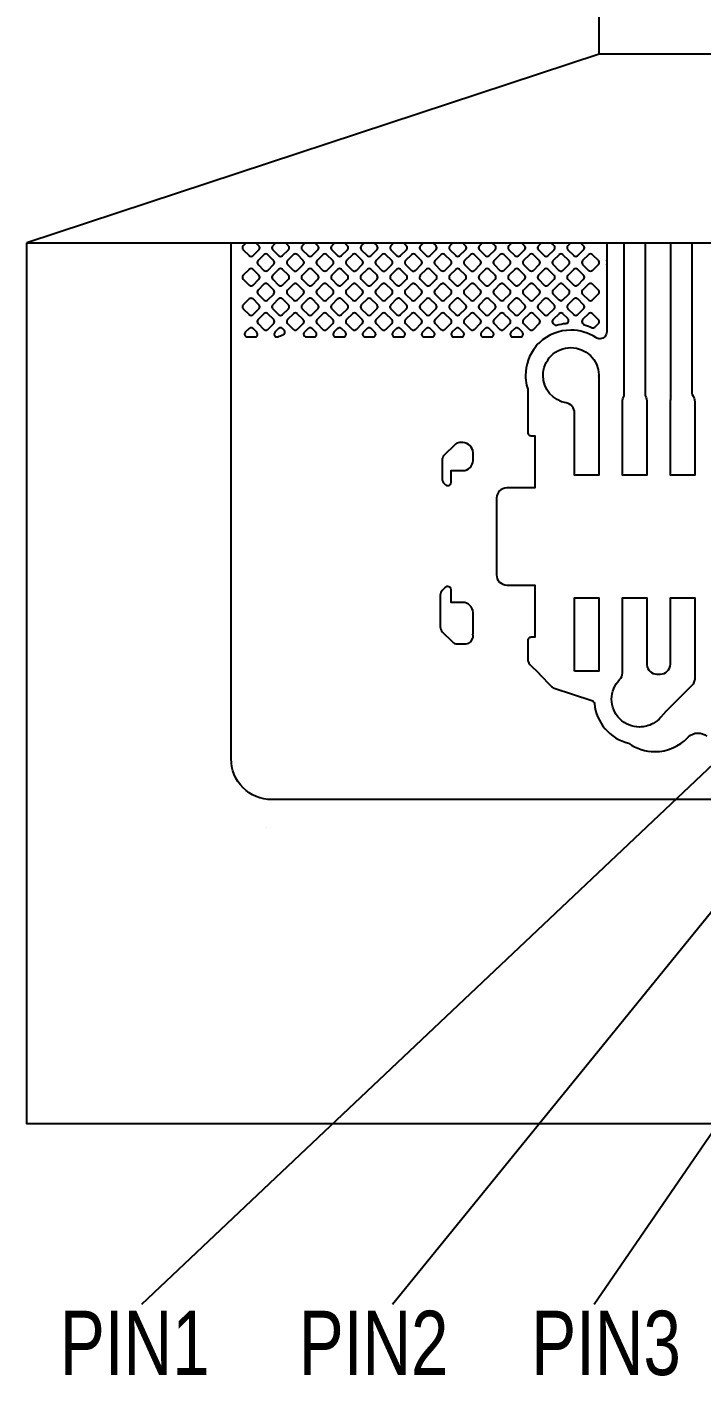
# Model space of a CAD drawing. Header units: millimetres. Extents: x 3440 to 3572, y 2 to 96.
# Drawn here: x 3478.56 to 3488.4, y 25.84 to 45.53 of the extents above; entities that cross this region are included whole.
import ezdxf

# ---------------------------------------------------------------- set-up
doc = ezdxf.new("R2010")
doc.units = ezdxf.units.MM
doc.header["$LTSCALE"] = 23.1
for name, color, linetype in [('gbr-dxf', 7, 'CONTINUOUS'), ('gbr-outline-dxf', 2, 'CONTINUOUS'), ('備註', 1, 'CONTINUOUS')]:
    doc.layers.add(name, color=color, linetype=linetype)
doc.styles.get("Standard").update_dxf_attribs({"font": 'simplex.shx', "width": 0.8})

msp = doc.modelspace()

# ---------------------------------------------------------------- linework, layer by layer
at = {"layer": 'gbr-dxf'}
for p, q in [((3487.028, 42.385), (3487.028, 42.127)), ((3487.028, 42.122), (3487.028, 42.07)), ((3486.913, 40.059), (3486.913, 40.059))]:
    msp.add_line(p, q, dxfattribs=at)
at = {"layer": 'gbr-dxf', "linetype": 'Continuous'}
for points in [[(3481.542, 40.937, 0.489847), (3481.542, 40.937), (3481.542, 40.94, 0.489847), (3481.542, 40.94), (3481.542, 40.94, 0.091639), (3481.543, 40.954, -0.055991), (3481.543, 40.955, -0.050808), (3481.542, 40.965), (3481.542, 41.04, -0.022988), (3481.542, 41.045), (3481.542, 41.421, -0.03889), (3481.542, 41.429), (3481.542, 41.9, -0.03889), (3481.542, 41.908), (3481.542, 42.285, -0.022988), (3481.542, 42.29), (3481.542, 42.385)], [(3508.678, 42.385), (3508.678, 41.376, 0.192286), (3508.69, 41.35, -0.22971), (3508.728, 41.271), (3508.728, 32.097, -0.411228), (3508.135, 31.504), (3498.135, 31.504, -0.41397), (3497.542, 32.097), (3497.542, 32.849, 0.414216), (3496.135, 34.256), (3482.135, 34.256, -0.41422), (3481.542, 34.849), (3481.542, 40.937, -0.035756), (3481.542, 40.937)], [(3481.763, 42.385), (3481.718, 42.341, -0.096332), (3481.716, 42.338, 0.379289), (3481.716, 42.286, -0.095506), (3481.718, 42.282), (3481.803, 42.197, -0.100039), (3481.807, 42.195, 0.379674), (3481.859, 42.195, -0.096466), (3481.862, 42.197), (3481.947, 42.282, -0.096128), (3481.949, 42.285, 0.379506), (3481.949, 42.337, -0.094605), (3481.947, 42.341), (3481.902, 42.385)], [(3482.194, 42.385), (3482.149, 42.341, -0.095916), (3482.147, 42.337, 0.379731), (3482.147, 42.285, -0.095756), (3482.149, 42.282), (3482.234, 42.197, -0.099832), (3482.238, 42.195, 0.379731), (3482.29, 42.195, -0.09572), (3482.293, 42.197), (3482.378, 42.282, -0.096266), (3482.38, 42.286, 0.379731), (3482.38, 42.337, -0.107718), (3482.378, 42.341), (3482.334, 42.385)], [(3482.625, 42.385), (3482.58, 42.341, -0.096332), (3482.578, 42.337, 0.379289), (3482.578, 42.286, -0.082704), (3482.58, 42.283), (3482.666, 42.197, -0.087516), (3482.669, 42.195, 0.379674), (3482.721, 42.195, -0.096608), (3482.724, 42.197), (3482.809, 42.282, -0.096111), (3482.811, 42.285, 0.379289), (3482.811, 42.337, -0.087284), (3482.809, 42.34), (3482.764, 42.385)], [(3483.056, 42.385), (3483.011, 42.341, -0.096266), (3483.009, 42.337, 0.379731), (3483.009, 42.285, -0.103612), (3483.012, 42.282), (3483.096, 42.197, -0.107548), (3483.1, 42.195, 0.379731), (3483.152, 42.195, -0.09572), (3483.155, 42.197), (3483.24, 42.282, -0.096266), (3483.242, 42.285, 0.379731), (3483.242, 42.337, -0.107718), (3483.24, 42.341), (3483.196, 42.385)], [(3483.488, 42.385), (3483.443, 42.341, -0.096266), (3483.441, 42.337, 0.379731), (3483.441, 42.285, -0.087314), (3483.443, 42.282), (3483.528, 42.197, -0.091703), (3483.531, 42.195, 0.379731), (3483.583, 42.195, -0.096265), (3483.586, 42.197), (3483.671, 42.282, -0.095916), (3483.673, 42.285, 0.379731), (3483.673, 42.337, -0.083235), (3483.672, 42.34), (3483.626, 42.385)], [(3483.918, 42.385), (3483.873, 42.341, -0.096266), (3483.872, 42.337, 0.379731), (3483.872, 42.285, -0.103825), (3483.874, 42.282), (3483.958, 42.197, -0.107794), (3483.962, 42.195, 0.379731), (3484.014, 42.195, -0.096265), (3484.017, 42.197), (3484.102, 42.282, -0.095916), (3484.104, 42.285, 0.379731), (3484.104, 42.337, -0.100266), (3484.102, 42.341), (3484.058, 42.385)], [(3484.35, 42.385), (3484.305, 42.341, -0.096111), (3484.303, 42.337, 0.379321), (3484.303, 42.285, -0.095506), (3484.305, 42.282), (3484.39, 42.197, -0.099711), (3484.393, 42.195, 0.379293), (3484.445, 42.195, -0.095956), (3484.448, 42.197), (3484.533, 42.282, -0.096332), (3484.535, 42.285, 0.379289), (3484.535, 42.337, -0.09148), (3484.534, 42.34), (3484.489, 42.385)], [(3484.78, 42.385), (3484.736, 42.341, -0.096266), (3484.734, 42.337, 0.379731), (3484.734, 42.285, -0.09572), (3484.736, 42.282), (3484.821, 42.197, -0.09979), (3484.824, 42.195, 0.379731), (3484.876, 42.195, -0.09572), (3484.879, 42.197), (3484.965, 42.282, -0.096266), (3484.967, 42.285, 0.379731), (3484.967, 42.337, -0.107718), (3484.964, 42.341), (3484.92, 42.385)], [(3485.212, 42.385), (3485.167, 42.341, -0.096332), (3485.165, 42.337, 0.379289), (3485.165, 42.285, -0.087191), (3485.167, 42.282), (3485.252, 42.197, -0.09197), (3485.255, 42.195, 0.379293), (3485.307, 42.195, -0.096625), (3485.31, 42.197), (3485.396, 42.282, -0.096227), (3485.398, 42.286, 0.379506), (3485.398, 42.338, -0.085575), (3485.396, 42.34), (3485.351, 42.385)], [(3485.642, 42.385), (3485.598, 42.341, -0.095296), (3485.596, 42.338, 0.379674), (3485.596, 42.286, -0.104132), (3485.598, 42.282), (3485.683, 42.197, -0.107936), (3485.687, 42.195, 0.379289), (3485.738, 42.195, -0.095866), (3485.742, 42.197), (3485.827, 42.282, -0.095796), (3485.829, 42.285, 0.379293), (3485.829, 42.337, -0.10047), (3485.827, 42.341), (3485.782, 42.385)], [(3486.074, 42.385), (3486.029, 42.341, -0.096332), (3486.027, 42.337, 0.379289), (3486.027, 42.285, -0.09148), (3486.029, 42.282), (3486.114, 42.197, -0.095296), (3486.117, 42.195, 0.378906), (3486.169, 42.195, -0.095866), (3486.172, 42.197), (3486.258, 42.282, -0.095796), (3486.26, 42.286, 0.379293), (3486.26, 42.338, -0.096625), (3486.258, 42.341), (3486.213, 42.385)], [(3486.505, 42.385), (3486.46, 42.341, -0.096266), (3486.458, 42.338, 0.379731), (3486.458, 42.286, -0.091558), (3486.46, 42.282), (3486.545, 42.197, -0.095628), (3486.549, 42.195, 0.379731), (3486.6, 42.195, -0.096265), (3486.604, 42.197), (3486.689, 42.282, -0.095916), (3486.691, 42.285, 0.379731), (3486.691, 42.337, -0.096265), (3486.689, 42.341), (3486.644, 42.385)], [(3487.587, 42.385), (3487.587, 40.162, -0.034985), (3487.588, 40.162, 0.107213), (3487.592, 40.145, -0.065073), (3487.592, 40.144, -0.123869), (3487.613, 40.06), (3487.613, 40.06), (3487.613, 38.993), (3487.258, 38.993), (3487.258, 39.52, -0.009209), (3487.258, 39.526), (3487.258, 40.06, -0.135021), (3487.283, 40.151), (3487.283, 42.385)], [(3488.269, 42.385), (3488.269, 40.188, 0.122728), (3488.275, 40.17, -0.168265), (3488.313, 40.06), (3488.313, 39.527, -0.009235), (3488.313, 39.521), (3488.313, 38.993), (3487.957, 38.993), (3487.957, 40.06), (3487.957, 40.06), (3487.957, 40.06, -0.068537), (3487.964, 40.108), (3487.964, 42.385)], [(3487.028, 42.065), (3487.028, 41.086, -0.013354), (3487.028, 41.084, -0.399301), (3486.931, 40.982, -0.10194), (3486.911, 40.984), (3486.883, 40.993, -0.084499), (3486.868, 41, 0.145875), (3486.505, 41.109, -0.01317), (3486.503, 41.109, 0.194805), (3486.043, 40.923, -0.010809), (3486.042, 40.922, -0.092486), (3486.026, 40.912, 0.140825), (3486.009, 40.897), (3485.993, 40.869), (3485.99, 40.866, 0.1725), (3485.842, 40.448), (3485.842, 40.448, 0.053839), (3485.857, 40.306, 0.023314), (3485.873, 40.247), (3485.875, 40.239), (3485.875, 39.611, -0.098843), (3485.876, 39.607, 0.393729), (3485.914, 39.569, -0.101678), (3485.918, 39.568), (3485.977, 39.568), (3485.977, 38.805), (3485.568, 38.805), (3485.567, 38.805, 0.404406), (3485.417, 38.66), (3485.417, 37.674), (3485.417, 37.674), (3485.417, 37.54)], [(3486.097, 40.447, -0.414223), (3486.503, 40.854, -0.408185), (3486.91, 40.456, -0.038929), (3486.91, 40.455, 0.084771), (3486.913, 40.442), (3486.913, 40.442), (3486.913, 40.442)], [(3486.913, 40.059), (3486.913, 38.993), (3486.558, 38.993), (3486.558, 38.999, 0.031775), (3486.557, 39.004), (3486.557, 39.004), (3486.557, 39.897, -0.014789), (3486.557, 39.899, 0.356885), (3486.437, 40.046, -0.366998), (3486.097, 40.447)], [(3486.913, 40.438), (3486.913, 40.065, 0.030955), (3486.913, 40.06), (3486.913, 40.06), (3486.913, 40.059)], [(3485.417, 37.54, -0.014748), (3485.417, 37.538, 0.414244), (3485.567, 37.388, -0.021276), (3485.571, 37.388), (3485.977, 37.388), (3485.977, 36.625), (3485.917, 36.625, -0.098843), (3485.914, 36.624, 0.393729), (3485.876, 36.586, -0.088868), (3485.875, 36.583), (3485.875, 36.301, 0.198889), (3485.904, 36.23), (3486.039, 36.095), (3486.04, 36.094), (3486.219, 35.908, 0.122696), (3486.26, 35.883), (3486.811, 35.702, -0.299602), (3486.846, 35.658, 0.317512), (3487.345, 35.08, 0.156827), (3487.73, 34.956), (3487.73, 34.956, 0.206272), (3488.211, 35.163, 0.004659), (3488.219, 35.171, -0.192975), (3488.359, 35.227, -0.17145), (3488.487, 35.182, 0.171471)]]:
    msp.add_lwpolyline(points, format="xyb", dxfattribs=at)
for points in [[(3481.932, 42.07, -0.100032), (3481.934, 42.067), (3482.019, 41.982, -0.103868), (3482.022, 41.98, 0.379731), (3482.074, 41.98, -0.096265), (3482.078, 41.982), (3482.162, 42.067, -0.095916), (3482.164, 42.07, 0.379731), (3482.164, 42.122, -0.103999), (3482.162, 42.125), (3482.078, 42.21, -0.100601), (3482.074, 42.212, 0.379731), (3482.022, 42.212, -0.09572), (3482.019, 42.21), (3481.934, 42.125, -0.096266), (3481.932, 42.122, 0.379731)], [(3482.363, 42.07, -0.087248), (3482.364, 42.067), (3482.45, 41.981, -0.091364), (3482.453, 41.979, 0.379674), (3482.505, 41.979, -0.096608), (3482.508, 41.981), (3482.594, 42.067, -0.095916), (3482.596, 42.07, 0.379289), (3482.596, 42.122, -0.099534), (3482.594, 42.125), (3482.509, 42.211, -0.095602), (3482.505, 42.213, 0.379214), (3482.453, 42.213, -0.096625), (3482.45, 42.211), (3482.365, 42.125, -0.096332), (3482.363, 42.122, 0.379289)], [(3482.794, 42.07, -0.092139), (3482.796, 42.067), (3482.881, 41.981, -0.095916), (3482.885, 41.98, 0.379731), (3482.937, 41.98, -0.096265), (3482.94, 41.981), (3483.025, 42.066, -0.095916), (3483.027, 42.07, 0.379731), (3483.027, 42.122, -0.096265), (3483.025, 42.125), (3482.939, 42.21, -0.091913), (3482.936, 42.212, 0.379731), (3482.884, 42.212, -0.09572), (3482.881, 42.21), (3482.796, 42.125, -0.096266), (3482.794, 42.122, 0.379731)], [(3483.225, 42.07, -0.095865), (3483.227, 42.066), (3483.312, 41.981, -0.099696), (3483.315, 41.979, 0.379731), (3483.367, 41.979, -0.096265), (3483.371, 41.981), (3483.456, 42.067, -0.095916), (3483.458, 42.07, 0.379731), (3483.458, 42.122, -0.100266), (3483.456, 42.125), (3483.371, 42.21, -0.096266), (3483.368, 42.212, 0.379731), (3483.316, 42.212, -0.09572), (3483.312, 42.21), (3483.227, 42.125, -0.096266), (3483.225, 42.122, 0.379731)], [(3483.656, 42.07, -0.091476), (3483.658, 42.067), (3483.743, 41.981, -0.095585), (3483.747, 41.979, 0.379324), (3483.799, 41.979, -0.096117), (3483.802, 41.981), (3483.887, 42.066, -0.095585), (3483.889, 42.07, 0.379674), (3483.889, 42.122, -0.096608), (3483.887, 42.125), (3483.801, 42.21, -0.091913), (3483.798, 42.212, 0.379731), (3483.746, 42.212, -0.09572), (3483.743, 42.21), (3483.658, 42.125, -0.096111), (3483.656, 42.122, 0.379289)], [(3484.087, 42.07, -0.095506), (3484.089, 42.066), (3484.174, 41.981, -0.099711), (3484.177, 41.979, 0.379293), (3484.229, 41.979, -0.096265), (3484.233, 41.981), (3484.318, 42.067, -0.095916), (3484.32, 42.07, 0.379289), (3484.32, 42.122, -0.092061), (3484.318, 42.125), (3484.233, 42.21, -0.0873), (3484.23, 42.212, 0.379674), (3484.178, 42.212, -0.096466), (3484.174, 42.21), (3484.089, 42.125, -0.096332), (3484.087, 42.122, 0.379289)], [(3484.518, 42.07, -0.100032), (3484.52, 42.067), (3484.605, 41.982, -0.103868), (3484.609, 41.98, 0.379731), (3484.661, 41.98, -0.096265), (3484.664, 41.981), (3484.749, 42.066, -0.095916), (3484.751, 42.07, 0.379731), (3484.751, 42.122, -0.104215), (3484.749, 42.125), (3484.664, 42.21, -0.09979), (3484.66, 42.212, 0.379731), (3484.608, 42.212, -0.09572), (3484.605, 42.21), (3484.52, 42.125, -0.096266), (3484.518, 42.122, 0.379731)], [(3484.949, 42.07, -0.087284), (3484.951, 42.067), (3485.036, 41.981, -0.09197), (3485.04, 41.979, 0.379293), (3485.091, 41.979, -0.096625), (3485.095, 41.981), (3485.18, 42.067, -0.096627), (3485.182, 42.07, 0.379229), (3485.182, 42.122, -0.099534), (3485.18, 42.125), (3485.095, 42.21, -0.095602), (3485.092, 42.212, 0.379674), (3485.04, 42.212, -0.096103), (3485.037, 42.21), (3484.951, 42.125, -0.096332), (3484.949, 42.122, 0.379321)], [(3485.38, 42.07, -0.091745), (3485.382, 42.067), (3485.468, 41.981, -0.095916), (3485.471, 41.98, 0.379731), (3485.523, 41.98, -0.096265), (3485.526, 41.981), (3485.611, 42.067, -0.096266), (3485.613, 42.07, 0.379731), (3485.613, 42.122, -0.09572), (3485.611, 42.125), (3485.526, 42.211, -0.091964), (3485.523, 42.212, 0.379731), (3485.471, 42.212, -0.095756), (3485.467, 42.21), (3485.382, 42.125, -0.095628), (3485.38, 42.122, 0.379731)], [(3485.811, 42.122, 0.379631), (3485.811, 42.07, -0.096466), (3485.813, 42.067), (3485.898, 41.982, -0.100151), (3485.902, 41.98, 0.379229), (3485.954, 41.98, -0.095866), (3485.957, 41.982), (3486.042, 42.067, -0.095796), (3486.044, 42.07, 0.379293), (3486.044, 42.122, -0.092139), (3486.042, 42.125), (3485.957, 42.21, -0.087638), (3485.954, 42.212, 0.379289), (3485.902, 42.212, -0.095506), (3485.899, 42.21), (3485.813, 42.125, -0.095935)], [(3486.242, 42.122, 0.379674), (3486.242, 42.07, -0.095865), (3486.244, 42.067), (3486.329, 41.981, -0.09979), (3486.333, 41.979, 0.379289), (3486.385, 41.979, -0.095866), (3486.388, 41.981), (3486.474, 42.067, -0.095796), (3486.475, 42.07, 0.379293), (3486.475, 42.122, -0.092348), (3486.474, 42.125), (3486.388, 42.21, -0.104691), (3486.385, 42.212, 0.379321), (3486.333, 42.212, -0.09527), (3486.33, 42.21), (3486.244, 42.125, -0.095935)], [(3486.674, 42.07, -0.087314), (3486.675, 42.067), (3486.761, 41.982, -0.091964), (3486.764, 41.98, 0.379731), (3486.816, 41.98, -0.096265), (3486.819, 41.982), (3486.911, 42.073, 0.308038), (3486.91, 42.119), (3486.819, 42.21, -0.096266), (3486.816, 42.212, 0.379731), (3486.764, 42.212, -0.09572), (3486.761, 42.21), (3486.675, 42.125, -0.096266), (3486.674, 42.122, 0.379731)], [(3481.716, 41.854, -0.099825), (3481.718, 41.851), (3481.803, 41.766, -0.103642), (3481.807, 41.764, 0.379731), (3481.859, 41.764, -0.09572), (3481.862, 41.766), (3481.947, 41.851, -0.096266), (3481.949, 41.855, 0.379731), (3481.949, 41.907, -0.087314), (3481.947, 41.91), (3481.862, 41.995, -0.100054), (3481.859, 41.997, 0.379731), (3481.807, 41.997, -0.096265), (3481.803, 41.995), (3481.718, 41.91, -0.095916), (3481.716, 41.906, 0.379731)], [(3482.147, 41.855, -0.099643), (3482.149, 41.851), (3482.234, 41.766, -0.103821), (3482.238, 41.764, 0.379674), (3482.29, 41.764, -0.096466), (3482.293, 41.766), (3482.378, 41.851, -0.096332), (3482.38, 41.854, 0.379289), (3482.38, 41.906, -0.103884), (3482.378, 41.91), (3482.293, 41.995, -0.099933), (3482.29, 41.997, 0.379293), (3482.238, 41.997, -0.096625), (3482.234, 41.995), (3482.149, 41.91, -0.096111), (3482.147, 41.907, 0.379289)], [(3482.578, 41.854, -0.087034), (3482.58, 41.851), (3482.666, 41.766, -0.091437), (3482.669, 41.764, 0.379731), (3482.721, 41.764, -0.096265), (3482.724, 41.766), (3482.809, 41.851, -0.096266), (3482.811, 41.854, 0.379731), (3482.811, 41.906, -0.100032), (3482.809, 41.91), (3482.724, 41.995, -0.096266), (3482.721, 41.997, 0.379731), (3482.669, 41.997, -0.09572), (3482.666, 41.995), (3482.58, 41.909, -0.096266), (3482.578, 41.906, 0.379731)], [(3483.01, 41.854, -0.096265), (3483.012, 41.851), (3483.097, 41.766, -0.083056), (3483.1, 41.764, 0.379731), (3483.152, 41.764, -0.09572), (3483.155, 41.766), (3483.24, 41.851, -0.096266), (3483.242, 41.854, 0.379731), (3483.242, 41.906, -0.092139), (3483.24, 41.909), (3483.155, 41.995, -0.087638), (3483.152, 41.997, 0.379731), (3483.1, 41.997, -0.096265), (3483.097, 41.995), (3483.012, 41.91, -0.095916), (3483.01, 41.906, 0.379731)], [(3483.44, 41.854, -0.099534), (3483.442, 41.851), (3483.527, 41.766, -0.103821), (3483.531, 41.764, 0.379631), (3483.583, 41.764, -0.096569), (3483.586, 41.766), (3483.672, 41.851, -0.096111), (3483.674, 41.854, 0.379289), (3483.674, 41.906, -0.095866), (3483.672, 41.91), (3483.587, 41.995, -0.107634), (3483.583, 41.997, 0.379293), (3483.531, 41.997, -0.096625), (3483.528, 41.995), (3483.442, 41.91, -0.096627), (3483.44, 41.906, 0.379229)], [(3483.872, 41.906, 0.379674), (3483.872, 41.854, -0.092059), (3483.874, 41.851), (3483.959, 41.766, -0.096266), (3483.962, 41.764, 0.379731), (3484.014, 41.764, -0.09572), (3484.017, 41.766), (3484.102, 41.851, -0.096332), (3484.104, 41.854, 0.379289), (3484.104, 41.906, -0.09601), (3484.102, 41.909), (3484.017, 41.995, -0.091737), (3484.014, 41.997, 0.379239), (3483.962, 41.997, -0.095649), (3483.959, 41.995), (3483.874, 41.91, -0.095935)], [(3484.302, 41.854, -0.099534), (3484.304, 41.851), (3484.39, 41.766, -0.103648), (3484.393, 41.764, 0.379276), (3484.445, 41.764, -0.096157), (3484.448, 41.766), (3484.534, 41.851, -0.095585), (3484.536, 41.854, 0.379631), (3484.536, 41.906, -0.088155), (3484.534, 41.909), (3484.448, 41.995, -0.100054), (3484.445, 41.997, 0.379731), (3484.393, 41.997, -0.096265), (3484.39, 41.995), (3484.304, 41.91, -0.095916), (3484.303, 41.906, 0.379289)], [(3484.734, 41.854, -0.103582), (3484.736, 41.851), (3484.821, 41.766, -0.091317), (3484.824, 41.764, 0.379293), (3484.876, 41.764, -0.096625), (3484.879, 41.766), (3484.964, 41.851, -0.096111), (3484.966, 41.854, 0.379289), (3484.966, 41.906, -0.099864), (3484.964, 41.91), (3484.879, 41.995, -0.095585), (3484.876, 41.997, 0.379594), (3484.824, 41.997, -0.096466), (3484.821, 41.995), (3484.736, 41.91, -0.096266), (3484.734, 41.906, 0.379289)], [(3485.165, 41.854, -0.091558), (3485.166, 41.851), (3485.252, 41.766, -0.095916), (3485.255, 41.764, 0.379731), (3485.307, 41.764, -0.096265), (3485.31, 41.766), (3485.396, 41.851, -0.096266), (3485.398, 41.854, 0.379731), (3485.398, 41.906, -0.09572), (3485.396, 41.91), (3485.311, 41.995, -0.107548), (3485.307, 41.997, 0.379731), (3485.255, 41.997, -0.09572), (3485.252, 41.995), (3485.167, 41.91, -0.096266), (3485.165, 41.906, 0.379731)], [(3485.596, 41.854, -0.096157), (3485.598, 41.851), (3485.683, 41.766, -0.082648), (3485.686, 41.764, 0.379293), (3485.738, 41.764, -0.096265), (3485.741, 41.766), (3485.827, 41.851, -0.095916), (3485.829, 41.855, 0.379731), (3485.829, 41.907, -0.091745), (3485.827, 41.91), (3485.741, 41.995, -0.088202), (3485.738, 41.997, 0.379289), (3485.686, 41.997, -0.095778), (3485.683, 41.995), (3485.598, 41.91, -0.095935), (3485.596, 41.906, 0.379196)], [(3486.027, 41.906, 0.379674), (3486.027, 41.855, -0.096466), (3486.029, 41.851), (3486.114, 41.766, -0.10046), (3486.117, 41.764, 0.379289), (3486.169, 41.764, -0.095506), (3486.173, 41.766), (3486.258, 41.851, -0.095796), (3486.26, 41.854, 0.379293), (3486.26, 41.906, -0.092139), (3486.258, 41.909), (3486.172, 41.995, -0.088207), (3486.169, 41.997, 0.379289), (3486.117, 41.997, -0.095506), (3486.114, 41.995), (3486.029, 41.91, -0.095935)], [(3486.458, 41.906, 0.379594), (3486.458, 41.854, -0.096103), (3486.46, 41.851), (3486.545, 41.766, -0.099832), (3486.548, 41.764, 0.379289), (3486.6, 41.764, -0.095866), (3486.603, 41.766), (3486.689, 41.851, -0.095602), (3486.691, 41.855, 0.379214), (3486.691, 41.907, -0.092348), (3486.689, 41.91), (3486.604, 41.995, -0.104063), (3486.6, 41.997, 0.379289), (3486.548, 41.997, -0.095866), (3486.545, 41.995), (3486.46, 41.909, -0.095935)], [(3481.932, 41.639, -0.103506), (3481.934, 41.635), (3482.019, 41.551, -0.107634), (3482.022, 41.548, 0.379674), (3482.074, 41.548, -0.096248), (3482.078, 41.55), (3482.163, 41.636, -0.096332), (3482.165, 41.639, 0.379289), (3482.165, 41.691, -0.099534), (3482.163, 41.694), (3482.077, 41.779, -0.095602), (3482.074, 41.781, 0.379293), (3482.022, 41.781, -0.095956), (3482.019, 41.779), (3481.934, 41.694, -0.096111), (3481.932, 41.691, 0.379321)], [(3482.363, 41.639, -0.091558), (3482.365, 41.636), (3482.45, 41.55, -0.096266), (3482.453, 41.548, 0.379731), (3482.505, 41.548, -0.09572), (3482.509, 41.55), (3482.594, 41.635, -0.096266), (3482.596, 41.639, 0.379731), (3482.596, 41.691, -0.096225), (3482.594, 41.694), (3482.508, 41.779, -0.092126), (3482.505, 41.781, 0.379731), (3482.453, 41.781, -0.09572), (3482.45, 41.779), (3482.365, 41.694, -0.096266), (3482.363, 41.691, 0.379731)], [(3482.794, 41.639, -0.095756), (3482.796, 41.635), (3482.881, 41.55, -0.099832), (3482.884, 41.548, 0.379731), (3482.936, 41.548, -0.09572), (3482.94, 41.55), (3483.025, 41.636, -0.095916), (3483.027, 41.639, 0.379731), (3483.027, 41.691, -0.107762), (3483.025, 41.695), (3482.94, 41.779, -0.104018), (3482.936, 41.781, 0.379731), (3482.885, 41.781, -0.09572), (3482.881, 41.779), (3482.796, 41.694, -0.095916), (3482.794, 41.691, 0.379731)], [(3483.225, 41.639, -0.082787), (3483.227, 41.636), (3483.313, 41.55, -0.087737), (3483.316, 41.548, 0.379674), (3483.368, 41.548, -0.096608), (3483.371, 41.55), (3483.456, 41.635, -0.096227), (3483.458, 41.639, 0.379506), (3483.458, 41.691, -0.089768), (3483.456, 41.694), (3483.37, 41.78, -0.083), (3483.367, 41.781, 0.379293), (3483.315, 41.781, -0.096625), (3483.312, 41.779), (3483.227, 41.694, -0.096111), (3483.225, 41.691, 0.379289)], [(3483.656, 41.639, -0.103612), (3483.658, 41.635), (3483.743, 41.551, -0.107548), (3483.746, 41.548, 0.379731), (3483.798, 41.548, -0.09572), (3483.802, 41.55), (3483.887, 41.636, -0.096266), (3483.889, 41.639, 0.379731), (3483.889, 41.691, -0.107718), (3483.887, 41.695), (3483.802, 41.779, -0.104018), (3483.799, 41.781, 0.379731), (3483.747, 41.781, -0.09572), (3483.743, 41.779), (3483.658, 41.694, -0.096266), (3483.656, 41.691, 0.379731)], [(3484.087, 41.639, -0.082704), (3484.089, 41.636), (3484.175, 41.55, -0.0873), (3484.178, 41.548, 0.379674), (3484.23, 41.548, -0.096466), (3484.233, 41.55), (3484.318, 41.635, -0.096111), (3484.32, 41.639, 0.379289), (3484.32, 41.691, -0.087284), (3484.318, 41.694), (3484.232, 41.78, -0.083168), (3484.229, 41.781, 0.379293), (3484.177, 41.781, -0.095956), (3484.174, 41.779), (3484.089, 41.694, -0.096332), (3484.087, 41.691, 0.379289)], [(3484.518, 41.691, 0.379674), (3484.518, 41.639, -0.104251), (3484.52, 41.635), (3484.605, 41.551, -0.107794), (3484.609, 41.548, 0.379731), (3484.66, 41.548, -0.096265), (3484.664, 41.55), (3484.749, 41.636, -0.096111), (3484.751, 41.639, 0.379289), (3484.751, 41.691, -0.099643), (3484.749, 41.694), (3484.664, 41.779, -0.095935), (3484.661, 41.781, 0.379287), (3484.609, 41.781, -0.095612), (3484.605, 41.779), (3484.52, 41.694, -0.095935)], [(3484.949, 41.639, -0.09129), (3484.951, 41.636), (3485.036, 41.55, -0.095585), (3485.04, 41.548, 0.379324), (3485.092, 41.548, -0.095612), (3485.095, 41.55), (3485.18, 41.635, -0.095628), (3485.182, 41.639, 0.379594), (3485.182, 41.691, -0.096608), (3485.18, 41.694), (3485.095, 41.779, -0.091913), (3485.092, 41.781, 0.379731), (3485.04, 41.781, -0.09572), (3485.036, 41.779), (3484.951, 41.694, -0.096332), (3484.949, 41.691, 0.379321)], [(3485.38, 41.639, -0.095506), (3485.382, 41.635), (3485.467, 41.55, -0.099381), (3485.471, 41.548, 0.379293), (3485.523, 41.548, -0.096625), (3485.526, 41.55), (3485.611, 41.636, -0.096111), (3485.613, 41.639, 0.379289), (3485.613, 41.691, -0.107356), (3485.611, 41.694), (3485.526, 41.779, -0.103821), (3485.523, 41.781, 0.379674), (3485.471, 41.781, -0.096466), (3485.467, 41.779), (3485.382, 41.694, -0.096332), (3485.38, 41.691, 0.379289)], [(3485.811, 41.639, -0.082756), (3485.813, 41.636), (3485.899, 41.55, -0.087516), (3485.902, 41.548, 0.379731), (3485.954, 41.548, -0.09572), (3485.957, 41.55), (3486.042, 41.636, -0.095916), (3486.044, 41.639, 0.379731), (3486.044, 41.691, -0.087748), (3486.042, 41.694), (3485.957, 41.78, -0.083056), (3485.954, 41.781, 0.379731), (3485.902, 41.781, -0.09572), (3485.899, 41.78), (3485.813, 41.694, -0.096266), (3485.811, 41.691, 0.379731)], [(3486.243, 41.691, 0.379674), (3486.243, 41.639, -0.100254), (3486.245, 41.635), (3486.329, 41.551, -0.104069), (3486.333, 41.549, 0.379289), (3486.385, 41.549, -0.095866), (3486.388, 41.551), (3486.473, 41.636, -0.095796), (3486.475, 41.639, 0.379293), (3486.475, 41.691, -0.087784), (3486.473, 41.694), (3486.388, 41.779, -0.100476), (3486.385, 41.781, 0.379289), (3486.333, 41.781, -0.095506), (3486.33, 41.779), (3486.244, 41.694, -0.095935)], [(3486.673, 41.639, -0.095612), (3486.675, 41.636), (3486.761, 41.55, -0.099711), (3486.764, 41.548, 0.379293), (3486.816, 41.548, -0.095956), (3486.819, 41.55), (3486.911, 41.642, 0.307895), (3486.911, 41.688), (3486.819, 41.779, -0.104264), (3486.816, 41.781, 0.379289), (3486.764, 41.781, -0.095506), (3486.761, 41.779), (3486.675, 41.694, -0.095935), (3486.673, 41.691, 0.379287)], [(3481.716, 41.424, -0.087191), (3481.718, 41.421), (3481.804, 41.335, -0.091737), (3481.807, 41.333, 0.379674), (3481.859, 41.333, -0.096608), (3481.862, 41.335), (3481.947, 41.42, -0.096111), (3481.949, 41.423, 0.379289), (3481.949, 41.475, -0.082787), (3481.947, 41.478), (3481.862, 41.564, -0.095602), (3481.858, 41.566, 0.379293), (3481.807, 41.566, -0.095956), (3481.803, 41.564), (3481.718, 41.479, -0.096332), (3481.716, 41.475, 0.379289)], [(3482.147, 41.423, -0.103612), (3482.149, 41.42), (3482.234, 41.335, -0.107548), (3482.238, 41.333, 0.379731), (3482.29, 41.333, -0.09572), (3482.293, 41.335), (3482.378, 41.42, -0.095916), (3482.38, 41.423, 0.379731), (3482.38, 41.475, -0.100266), (3482.378, 41.479), (3482.293, 41.564, -0.095628), (3482.29, 41.566, 0.379731), (3482.238, 41.566, -0.096265), (3482.235, 41.564), (3482.149, 41.479, -0.096266), (3482.147, 41.475, 0.379731)], [(3482.579, 41.423, -0.091558), (3482.58, 41.42), (3482.666, 41.335, -0.095916), (3482.669, 41.333, 0.379731), (3482.721, 41.333, -0.096265), (3482.724, 41.335), (3482.809, 41.42, -0.095916), (3482.811, 41.423, 0.379731), (3482.811, 41.475, -0.096117), (3482.809, 41.479), (3482.724, 41.564, -0.092126), (3482.721, 41.566, 0.379731), (3482.669, 41.566, -0.09572), (3482.666, 41.564), (3482.581, 41.478, -0.096266), (3482.579, 41.475, 0.379731)], [(3483.009, 41.423, -0.095506), (3483.011, 41.42), (3483.097, 41.335, -0.100039), (3483.1, 41.333, 0.379674), (3483.152, 41.333, -0.096466), (3483.155, 41.335), (3483.24, 41.42, -0.096111), (3483.242, 41.423, 0.379289), (3483.242, 41.475, -0.10703), (3483.24, 41.479), (3483.155, 41.564, -0.103324), (3483.152, 41.566, 0.379293), (3483.1, 41.566, -0.096625), (3483.097, 41.564), (3483.011, 41.479, -0.096332), (3483.009, 41.475, 0.379289)], [(3483.441, 41.423, -0.087748), (3483.443, 41.42), (3483.528, 41.335, -0.091964), (3483.531, 41.333, 0.379731), (3483.583, 41.333, -0.096265), (3483.586, 41.335), (3483.671, 41.42, -0.095916), (3483.673, 41.423, 0.379731), (3483.673, 41.475, -0.083235), (3483.672, 41.478), (3483.586, 41.563, -0.095916), (3483.583, 41.565, 0.379731), (3483.531, 41.565, -0.095756), (3483.528, 41.563), (3483.443, 41.478, -0.095628), (3483.441, 41.475, 0.379731)], [(3483.871, 41.423, -0.103506), (3483.874, 41.42), (3483.958, 41.335, -0.107229), (3483.962, 41.333, 0.379674), (3484.014, 41.333, -0.096466), (3484.017, 41.335), (3484.102, 41.42, -0.096332), (3484.104, 41.423, 0.379289), (3484.104, 41.475, -0.107077), (3484.102, 41.479), (3484.017, 41.564, -0.103498), (3484.014, 41.566, 0.379293), (3483.962, 41.566, -0.095956), (3483.959, 41.564), (3483.873, 41.479, -0.096332), (3483.872, 41.475, 0.379289)], [(3484.303, 41.423, -0.087748), (3484.305, 41.42), (3484.39, 41.335, -0.091964), (3484.393, 41.333, 0.379731), (3484.445, 41.333, -0.096265), (3484.448, 41.335), (3484.533, 41.42, -0.095916), (3484.535, 41.423, 0.379731), (3484.535, 41.475, -0.083172), (3484.534, 41.478), (3484.448, 41.563, -0.096266), (3484.445, 41.565, 0.379731), (3484.393, 41.565, -0.09572), (3484.39, 41.563), (3484.305, 41.478, -0.095916), (3484.303, 41.475, 0.379731)], [(3484.734, 41.423, -0.103429), (3484.736, 41.42), (3484.821, 41.335, -0.107229), (3484.824, 41.333, 0.379674), (3484.876, 41.333, -0.096466), (3484.879, 41.335), (3484.965, 41.42, -0.096332), (3484.967, 41.423, 0.379289), (3484.967, 41.475, -0.099534), (3484.965, 41.479), (3484.879, 41.564, -0.095824), (3484.876, 41.566, 0.379293), (3484.824, 41.566, -0.096119), (3484.821, 41.564), (3484.736, 41.479, -0.095819), (3484.734, 41.475, 0.379289)], [(3485.165, 41.475, 0.379674), (3485.165, 41.423, -0.096608), (3485.167, 41.42), (3485.252, 41.335, -0.100054), (3485.255, 41.333, 0.379731), (3485.307, 41.333, -0.096265), (3485.31, 41.335), (3485.395, 41.42, -0.096111), (3485.397, 41.423, 0.379289), (3485.397, 41.475, -0.091581), (3485.396, 41.478), (3485.311, 41.563, -0.103821), (3485.307, 41.565, 0.379287), (3485.255, 41.565, -0.095612), (3485.252, 41.564), (3485.167, 41.478, -0.095585)], [(3485.596, 41.423, -0.09572), (3485.598, 41.42), (3485.683, 41.335, -0.099696), (3485.686, 41.333, 0.379731), (3485.738, 41.333, -0.096265), (3485.741, 41.335), (3485.827, 41.42, -0.095916), (3485.829, 41.423, 0.379731), (3485.829, 41.475, -0.107999), (3485.826, 41.479), (3485.742, 41.564, -0.103868), (3485.738, 41.566, 0.379731), (3485.686, 41.566, -0.095756), (3485.683, 41.564), (3485.598, 41.479, -0.096266), (3485.596, 41.475, 0.379731)], [(3486.027, 41.423, -0.082756), (3486.029, 41.42), (3486.114, 41.335, -0.087515), (3486.117, 41.333, 0.379731), (3486.169, 41.333, -0.096265), (3486.172, 41.335), (3486.258, 41.42, -0.096266), (3486.26, 41.424, 0.379731), (3486.26, 41.476, -0.087314), (3486.258, 41.478), (3486.172, 41.564, -0.083056), (3486.169, 41.566, 0.379731), (3486.118, 41.566, -0.09572), (3486.114, 41.564), (3486.029, 41.478, -0.096266), (3486.027, 41.475, 0.379731)], [(3486.458, 41.424, -0.099713), (3486.46, 41.42), (3486.545, 41.335, -0.103498), (3486.549, 41.333, 0.379293), (3486.6, 41.333, -0.096265), (3486.604, 41.335), (3486.689, 41.42, -0.095916), (3486.691, 41.423, 0.379731), (3486.691, 41.475, -0.087748), (3486.689, 41.478), (3486.604, 41.564, -0.10046), (3486.6, 41.566, 0.379289), (3486.548, 41.566, -0.095506), (3486.545, 41.564), (3486.46, 41.479, -0.095935), (3486.458, 41.475, 0.379148)], [(3481.932, 41.208, -0.091558), (3481.934, 41.205), (3482.019, 41.119, -0.095916), (3482.023, 41.117, 0.379731), (3482.075, 41.117, -0.096265), (3482.078, 41.119), (3482.163, 41.204, -0.095916), (3482.165, 41.208, 0.379731), (3482.165, 41.26, -0.096265), (3482.163, 41.263), (3482.077, 41.348, -0.092126), (3482.074, 41.35, 0.379731), (3482.022, 41.35, -0.09572), (3482.019, 41.348), (3481.934, 41.263, -0.096266), (3481.932, 41.26, 0.379731)], [(3482.363, 41.208, -0.09572), (3482.365, 41.204), (3482.45, 41.119, -0.100054), (3482.453, 41.117, 0.379731), (3482.505, 41.117, -0.096265), (3482.508, 41.119), (3482.594, 41.205, -0.096266), (3482.596, 41.208, 0.379731), (3482.596, 41.26, -0.091558), (3482.594, 41.263), (3482.508, 41.348, -0.087516), (3482.506, 41.35, 0.379731), (3482.454, 41.35, -0.096248), (3482.45, 41.348), (3482.365, 41.263, -0.096266), (3482.363, 41.26, 0.379731)], [(3482.794, 41.208, -0.100266), (3482.796, 41.204), (3482.881, 41.119, -0.10399), (3482.885, 41.117, 0.379321), (3482.937, 41.117, -0.095506), (3482.94, 41.119), (3483.025, 41.204, -0.098), (3483.027, 41.208, 0.379324), (3483.027, 41.259, -0.106082), (3483.025, 41.263), (3482.94, 41.348, -0.101949), (3482.936, 41.35, 0.37908), (3482.884, 41.35, -0.096117), (3482.881, 41.348), (3482.796, 41.263, -0.095916), (3482.794, 41.26, 0.379731)], [(3483.225, 41.208, -0.087314), (3483.227, 41.205), (3483.312, 41.119, -0.091703), (3483.315, 41.117, 0.379731), (3483.367, 41.117, -0.096265), (3483.371, 41.119), (3483.456, 41.205, -0.096266), (3483.458, 41.208, 0.379731), (3483.458, 41.26, -0.100032), (3483.456, 41.263), (3483.371, 41.348, -0.096266), (3483.368, 41.35, 0.379731), (3483.316, 41.35, -0.09572), (3483.312, 41.348), (3483.227, 41.263, -0.095958), (3483.225, 41.26, 0.379731)], [(3483.656, 41.208, -0.091745), (3483.658, 41.205), (3483.743, 41.119, -0.096627), (3483.747, 41.117, 0.379229), (3483.799, 41.117, -0.095506), (3483.802, 41.119), (3483.887, 41.204, -0.095935), (3483.889, 41.208, 0.379324), (3483.889, 41.259, -0.096157), (3483.887, 41.263), (3483.801, 41.348, -0.091364), (3483.798, 41.35, 0.379214), (3483.746, 41.35, -0.096625), (3483.743, 41.348), (3483.658, 41.263, -0.095916), (3483.656, 41.26, 0.379731)], [(3484.087, 41.208, -0.09572), (3484.089, 41.204), (3484.174, 41.119, -0.09979), (3484.177, 41.117, 0.379731), (3484.229, 41.117, -0.096225), (3484.233, 41.119), (3484.318, 41.205, -0.095916), (3484.32, 41.208, 0.379731), (3484.32, 41.26, -0.100266), (3484.318, 41.263), (3484.233, 41.348, -0.095916), (3484.23, 41.35, 0.379731), (3484.178, 41.35, -0.096265), (3484.174, 41.348), (3484.089, 41.263, -0.096266), (3484.087, 41.26, 0.379731)], [(3484.518, 41.208, -0.091558), (3484.52, 41.205), (3484.606, 41.119, -0.096111), (3484.609, 41.117, 0.379321), (3484.661, 41.117, -0.095506), (3484.664, 41.119), (3484.749, 41.204, -0.095935), (3484.751, 41.208, 0.379324), (3484.751, 41.259, -0.09601), (3484.749, 41.263), (3484.663, 41.348, -0.093673), (3484.66, 41.35, 0.379075), (3484.608, 41.35, -0.09572), (3484.605, 41.348), (3484.52, 41.263, -0.096266), (3484.518, 41.26, 0.379731)], [(3484.949, 41.208, -0.096265), (3484.951, 41.204), (3485.036, 41.119, -0.100054), (3485.039, 41.117, 0.379731), (3485.091, 41.117, -0.096265), (3485.095, 41.119), (3485.18, 41.205, -0.095916), (3485.182, 41.208, 0.379731), (3485.182, 41.26, -0.091745), (3485.18, 41.263), (3485.095, 41.348, -0.087638), (3485.092, 41.35, 0.379731), (3485.04, 41.35, -0.096265), (3485.037, 41.348), (3484.951, 41.263, -0.095916), (3484.949, 41.26, 0.379731)], [(3485.38, 41.208, -0.100032), (3485.382, 41.204), (3485.467, 41.119, -0.103868), (3485.471, 41.117, 0.379731), (3485.523, 41.117, -0.096265), (3485.526, 41.119), (3485.611, 41.204, -0.095916), (3485.613, 41.208, 0.379731), (3485.613, 41.26, -0.104215), (3485.611, 41.263), (3485.526, 41.348, -0.100601), (3485.522, 41.35, 0.379731), (3485.471, 41.35, -0.09572), (3485.467, 41.348), (3485.382, 41.263, -0.096266), (3485.38, 41.26, 0.379731)], [(3485.811, 41.208, -0.087314), (3485.813, 41.205), (3485.898, 41.119, -0.091964), (3485.902, 41.117, 0.379731), (3485.953, 41.117, -0.096265), (3485.957, 41.119), (3486.042, 41.205, -0.096266), (3486.044, 41.208, 0.379731), (3486.044, 41.26, -0.100032), (3486.042, 41.263), (3485.957, 41.348, -0.095916), (3485.954, 41.35, 0.379731), (3485.902, 41.35, -0.096265), (3485.899, 41.348), (3485.813, 41.263, -0.096266), (3485.811, 41.26, 0.379731)], [(3486.242, 41.208, -0.087314), (3486.244, 41.205), (3486.258, 41.191, 0.245209), (3486.294, 41.182, -0.043224), (3486.295, 41.182, -0.046086), (3486.433, 41.208, -0.073043), (3486.438, 41.209, 0.595635), (3486.461, 41.274, -0.057603), (3486.459, 41.277), (3486.388, 41.348, -0.096227), (3486.385, 41.35, 0.379731), (3486.333, 41.35, -0.096265), (3486.33, 41.348), (3486.244, 41.263, -0.096266), (3486.242, 41.26, 0.379731)], [(3486.674, 41.208, -0.095612), (3486.675, 41.205), (3486.686, 41.194, -0.041455), (3486.686, 41.194, 0.113246), (3486.702, 41.185), (3486.702, 41.185, -0.03911), (3486.814, 41.145, 0.246741), (3486.851, 41.152), (3486.911, 41.211, 0.30168), (3486.911, 41.256), (3486.819, 41.348, -0.087638), (3486.816, 41.35, 0.379731), (3486.764, 41.35, -0.096265), (3486.761, 41.348), (3486.675, 41.263, -0.095916), (3486.674, 41.26, 0.379731)], [(3481.747, 41.076, 0.625632), (3481.775, 41.01, -0.017815), (3481.776, 41.01), (3481.889, 41.01, -0.02326), (3481.891, 41.01, 0.62554), (3481.918, 41.076, -0.018054), (3481.917, 41.078), (3481.862, 41.133, -0.107548), (3481.859, 41.135, 0.379731), (3481.807, 41.135, -0.09572), (3481.803, 41.133), (3481.748, 41.078, -0.018122)], [(3482.179, 41.076, 0.625306), (3482.206, 41.01, -0.020381), (3482.208, 41.01), (3482.224, 41.01, -0.051386), (3482.301, 41.042, -0.025151), (3482.303, 41.043, 0.516278), (3482.32, 41.106), (3482.293, 41.133, -0.091964), (3482.29, 41.134, 0.379731), (3482.238, 41.134, -0.096265), (3482.235, 41.132), (3482.18, 41.078, -0.018122)], [(3482.604, 41.071, 0.505442), (3482.629, 41.01), (3482.752, 41.01, -0.014595), (3482.753, 41.01, 0.625484), (3482.78, 41.076, -0.022319), (3482.779, 41.078), (3482.724, 41.133, -0.096266), (3482.721, 41.135, 0.379731), (3482.669, 41.135, -0.09572), (3482.666, 41.133)], [(3483.041, 41.076, 0.625306), (3483.068, 41.01, -0.023224), (3483.071, 41.01), (3483.182, 41.01, -0.017871), (3483.184, 41.01, 0.625183), (3483.211, 41.076, -0.022397), (3483.21, 41.078), (3483.155, 41.133, -0.096227), (3483.152, 41.134, 0.379731), (3483.1, 41.134, -0.096265), (3483.097, 41.133), (3483.042, 41.078, -0.01801)], [(3483.471, 41.076, 0.625306), (3483.499, 41.01, -0.017526), (3483.5, 41.01), (3483.613, 41.01, -0.02326), (3483.615, 41.01, 0.625519), (3483.643, 41.076, -0.018054), (3483.641, 41.078), (3483.587, 41.133, -0.107548), (3483.583, 41.135, 0.379731), (3483.531, 41.135, -0.09572), (3483.528, 41.133), (3483.473, 41.078, -0.018122)], [(3483.903, 41.076, 0.625242), (3483.93, 41.01, -0.023224), (3483.933, 41.01), (3484.044, 41.01, -0.017538), (3484.046, 41.01, 0.625484), (3484.073, 41.076, -0.01437), (3484.073, 41.077), (3484.017, 41.133, -0.087638), (3484.014, 41.134, 0.379731), (3483.962, 41.134, -0.096265), (3483.959, 41.133), (3483.904, 41.078, -0.018312)], [(3484.334, 41.076, 0.625306), (3484.361, 41.01, -0.017526), (3484.363, 41.01), (3484.475, 41.01, -0.02326), (3484.477, 41.01, 0.62554), (3484.505, 41.076, -0.018054), (3484.504, 41.078), (3484.449, 41.133, -0.107548), (3484.445, 41.135, 0.379731), (3484.393, 41.135, -0.09572), (3484.39, 41.133), (3484.335, 41.078, -0.01791)], [(3484.765, 41.076, 0.625632), (3484.792, 41.01, -0.023638), (3484.795, 41.01), (3484.906, 41.01, -0.017538), (3484.908, 41.01, 0.625519), (3484.935, 41.076, -0.01437), (3484.935, 41.077), (3484.879, 41.133, -0.087638), (3484.876, 41.134, 0.379731), (3484.824, 41.134, -0.096265), (3484.821, 41.133), (3484.766, 41.078, -0.018256)], [(3485.196, 41.076, 0.625242), (3485.223, 41.01, -0.017526), (3485.225, 41.01), (3485.337, 41.01, -0.02326), (3485.339, 41.01, 0.62554), (3485.367, 41.076), (3485.367, 41.077), (3485.31, 41.133, -0.09979), (3485.307, 41.135, 0.379731), (3485.255, 41.135, -0.09572), (3485.252, 41.133), (3485.197, 41.078, -0.018122)], [(3485.627, 41.076, 0.625306), (3485.654, 41.01, -0.023224), (3485.657, 41.01), (3485.768, 41.01, -0.017538), (3485.77, 41.01, 0.62554), (3485.797, 41.076, -0.022371), (3485.796, 41.078), (3485.741, 41.133, -0.096558), (3485.738, 41.134, 0.379731), (3485.686, 41.134, -0.09572), (3485.683, 41.133), (3485.628, 41.078, -0.018122)], [(3484.624, 38.94, 0.198889), (3484.653, 38.869), (3484.672, 38.851, 0.176845), (3484.704, 38.839, -0.010979), (3484.705, 38.839, 0.404777), (3484.754, 38.889), (3484.754, 38.89), (3484.754, 38.918), (3484.754, 38.918), (3484.754, 39.058), (3484.927, 39.058, 0.407927), (3485.074, 39.208), (3485.074, 39.209), (3485.074, 39.32, 0.407927), (3484.924, 39.467), (3484.923, 39.467), (3484.878, 39.467, 0.198766), (3484.807, 39.437), (3484.653, 39.284, 0.198847), (3484.624, 39.213)], [(3484.596, 36.777, 0.199011), (3484.625, 36.706), (3484.773, 36.558, 0.198964), (3484.844, 36.529), (3484.928, 36.529, -0.087083), (3484.946, 36.529, 0.008696), (3484.949, 36.529), (3484.976, 36.529, 0.344885), (3485.074, 36.627), (3485.074, 36.654, 0.009125), (3485.073, 36.657, -0.086652), (3485.074, 36.674), (3485.074, 36.984), (3485.074, 36.985, 0.414244), (3484.924, 37.135, -0.018434), (3484.92, 37.135), (3484.754, 37.135), (3484.754, 37.275), (3484.754, 37.275), (3484.754, 37.32, 0.38391), (3484.705, 37.367, -0.011063), (3484.704, 37.367, 0.158251), (3484.675, 37.357, 0.037786), (3484.663, 37.347), (3484.625, 37.309, 0.198964), (3484.596, 37.239)], [(3487.099, 35.722, -0.196772), (3487.215, 36.007, 0.188269), (3487.257, 36.107), (3487.257, 36.172, -0.061604), (3487.257, 36.173), (3487.257, 36.173), (3487.257, 36.173, 0.031653), (3487.258, 36.178), (3487.258, 37.2), (3487.613, 37.2), (3487.613, 36.224, 0.382845), (3487.759, 36.087), (3487.806, 36.087), (3487.807, 36.087, 0.407922), (3487.957, 36.234), (3487.957, 37.068), (3487.957, 37.068), (3487.957, 37.189), (3487.957, 37.189), (3487.957, 37.2), (3488.313, 37.2), (3488.313, 36.133), (3488.313, 36.133), (3488.313, 35.998, 0.022846), (3488.288, 35.943), (3487.894, 35.549), (3487.893, 35.549), (3487.893, 35.548), (3487.893, 35.548), (3487.893, 35.548, 0.040639), (3487.888, 35.544), (3487.816, 35.458, -0.088551), (3487.706, 35.367), (3487.704, 35.367, -0.128342), (3487.505, 35.315, -0.414223)]]:
    msp.add_lwpolyline(points, format="xyb", close=True, dxfattribs=at)
msp.add_lwpolyline([(3486.558, 36.133), (3486.558, 37.2), (3486.913, 37.2), (3486.913, 36.133)], close=True, dxfattribs=at)
at = {"layer": 'gbr-dxf'}
for centre, radius, start, end in [((3486.977, 42.124), 0.0508, 357.4953, 2.5047), ((3486.977, 42.068), 0.0508, 357.4953, 2.5047), ((3486.908, 40.44), 0.00508, 339.9784, 20.0216)]:
    msp.add_arc(centre, radius, start, end, dxfattribs=at)
at = {"layer": 'gbr-outline-dxf', "linetype": 'Continuous', "const_width": 0.00005}
msp.add_lwpolyline([(3509.134, 42.385), (3509.134, 32.097, -0.414217), (3508.134, 31.097), (3498.134, 31.097, -0.414217), (3497.134, 32.097), (3497.134, 32.85, 0.414217), (3496.134, 33.85), (3482.134, 33.85, -0.414217), (3481.134, 34.85), (3481.134, 42.385)], format="xyb", dxfattribs=at)
at = {"layer": '備註'}
msp.add_line((3486.915, 45.14), (3478.56, 42.385), dxfattribs=at)
at = {"layer": '備註', "color": 1, "linetype": 'Continuous'}
for p, q in [((3480.235, 26.89), (3493.043, 38.993)), ((3483.896, 26.89), (3493.735, 38.993)), ((3486.845, 26.89), (3495.135, 38.993))]:
    msp.add_line(p, q, dxfattribs=at)
at = {"layer": '備註'}
for points in [[(3486.915, 51.573), (3503.559, 51.573), (3503.559, 45.14), (3486.915, 45.14)], [(3478.56, 42.385), (3511.848, 42.385), (3511.848, 29.521), (3478.56, 29.521)]]:
    msp.add_lwpolyline(points, close=True, dxfattribs=at)

# ---------------------------------------------------------------- texts
at = {"layer": '備註', "color": 1, "lineweight": 0, "char_height": 0.93894, "attachment_point": 3}
for s, insert in [('{\\fPMingLiU|b0|i0|c136|p2;\\C256; PIN1}', (3481.226, 26.794)), ('{\\fPMingLiU|b0|i0|c136|p2;\\C256; PIN2}', (3484.715, 26.794)), ('{\\fPMingLiU|b0|i0|c136|p2;\\C256; PIN3}', (3488.11, 26.794))]:
    msp.add_mtext(s, dxfattribs=dict(at, insert=insert))

doc.saveas('drawing.dxf')
